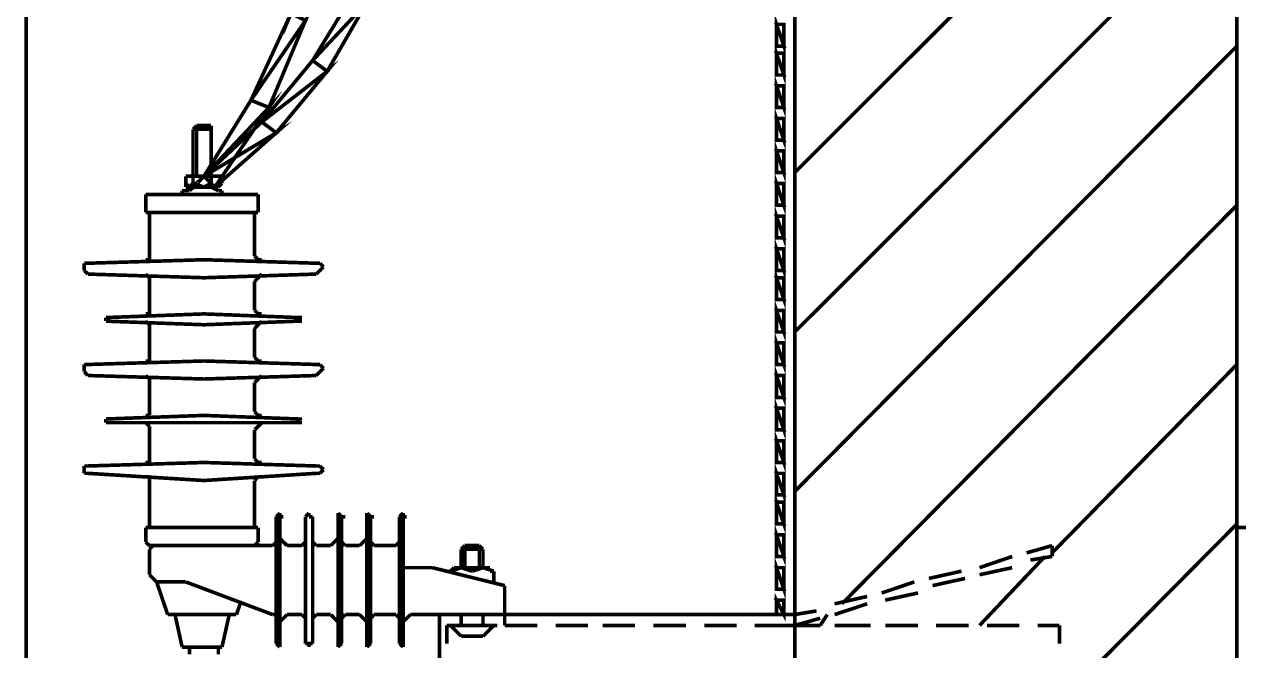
# Model space of a CAD drawing. Extents: x 0 to 210, y 0 to 297.
# Drawn here: x 55.2 to 69.41, y 248.35 to 255.68 of the extents above; entities that cross this region are included whole.
import ezdxf

# ---------------------------------------------------------------- set-up
doc = ezdxf.new("R2010")
doc.units = 0
doc.header["$MEASUREMENT"] = 0
for name, color, linetype in [('C00-00-00-BLACK', 7, 'Continuous'), ('C00-7E-FF', 150, 'Continuous'), ('C00-FF-00', 3, 'Continuous'), ('CFF-00-00', 1, 'Continuous')]:
    doc.layers.add(name, color=color, linetype=linetype)

msp = doc.modelspace()

# ---------------------------------------------------------------- linework, layer by layer
at = {"layer": 'C00-00-00-BLACK', "const_width": 0.0423}
for points in [[(69.3843, 273.783), (69.3843, 160.605)], [(64.2112, 159.586), (64.2112, 262.295)], [(64.2112, 252.079), (69.3843, 257.249)], [(64.2112, 253.945), (66.7551, 256.487)], [(64.2112, 250.213), (69.3843, 255.426)], [(57.1708, 254.452), (57.2135, 254.495)], [(57.3828, 254.495), (57.2135, 254.495)], [(57.3828, 254.452), (57.3828, 254.495)], [(57.3828, 254.452), (57.1708, 254.452)], [(57.1708, 253.902), (57.1708, 254.452)], [(57.2135, 253.902), (57.2135, 254.452)], [(57.3828, 253.902), (57.3828, 254.452)], [(57.3828, 253.902), (57.3828, 254.452)], [(57.0865, 253.818), (57.0865, 253.902)], [(57.1292, 253.902), (57.0865, 253.902)], [(57.0865, 253.902), (57.1292, 253.902)], [(57.0865, 253.902), (57.4668, 253.902)], [(57.1708, 253.902), (57.1292, 253.902)], [(57.1708, 253.818), (57.1708, 253.902)], [(57.2989, 253.902), (57.1708, 253.902)], [(57.3828, 253.902), (57.2989, 253.902)], [(57.3828, 253.818), (57.3828, 253.902)], [(57.4255, 253.902), (57.3828, 253.902)], [(57.5098, 253.902), (57.4255, 253.902)], [(57.5098, 253.902), (57.4668, 253.902)], [(57.5098, 253.818), (57.5098, 253.902)], [(57.0865, 253.818), (57.1292, 253.775)], [(57.0865, 253.818), (57.0865, 253.775)], [(57.0865, 253.775), (57.4668, 253.775)], [(57.1292, 253.775), (57.1708, 253.818)], [(57.1708, 253.775), (57.1292, 253.733)], [(57.1708, 253.818), (57.2989, 253.775)], [(57.2989, 253.775), (57.3828, 253.818)], [(57.3828, 253.818), (57.4255, 253.775)], [(57.3828, 253.775), (57.4668, 253.733)], [(57.4255, 253.775), (57.5098, 253.818)], [(57.4668, 253.775), (57.5098, 253.818)], [(56.6607, 253.69), (56.618, 253.69)], [(56.618, 253.69), (56.618, 253.649)], [(56.618, 253.649), (56.618, 253.479)], [(56.6607, 253.69), (57.8915, 253.69)], [(57.0438, 253.69), (57.0438, 253.733)], [(57.0438, 253.733), (57.1292, 253.733)], [(57.5098, 253.733), (57.4668, 253.733)], [(57.5098, 253.69), (57.5098, 253.733)], [(57.9328, 253.69), (57.8915, 253.69)], [(57.9328, 253.649), (57.9328, 253.69)], [(57.9328, 253.479), (57.9328, 253.649)], [(56.618, 253.479), (57.9328, 253.479)], [(56.6607, 253.479), (56.6607, 252.968)], [(57.8915, 253.479), (57.8915, 252.968)], [(64.7622, 248.898), (69.3843, 253.563)], [(55.9414, 252.884), (57.2989, 252.925)], [(56.618, 252.925), (56.6607, 252.925)], [(56.6607, 252.925), (56.6607, 252.968)], [(57.2989, 252.925), (58.6133, 252.884)], [(57.8915, 252.968), (57.9328, 252.925)], [(57.9328, 252.925), (57.9755, 252.925)], [(55.9414, 252.884), (55.8987, 252.884)], [(55.8987, 252.884), (55.8987, 252.798)], [(55.8987, 252.798), (55.9414, 252.757)], [(58.655, 252.884), (58.6133, 252.884)], [(58.6133, 252.757), (58.655, 252.798)], [(58.6976, 252.841), (58.655, 252.884)], [(58.655, 252.798), (58.6976, 252.841)], [(55.9414, 252.757), (57.2989, 252.714)], [(57.2989, 252.714), (55.9414, 252.757)], [(56.6607, 252.714), (56.618, 252.757)], [(56.6607, 252.671), (56.6607, 252.714)], [(56.6607, 252.671), (56.6607, 252.332)], [(57.2989, 252.714), (58.6133, 252.757)], [(57.2989, 252.714), (58.6133, 252.757)], [(57.9328, 252.714), (57.8915, 252.671)], [(57.8915, 252.671), (57.8915, 252.332)], [(57.9755, 252.757), (57.9328, 252.714)], [(56.6607, 252.291), (56.6607, 252.332)], [(57.8915, 252.332), (57.9328, 252.291)], [(56.1523, 252.248), (57.2989, 252.291)], [(56.1523, 252.248), (56.195, 252.248)], [(56.1523, 252.248), (56.1523, 252.206)], [(56.1523, 252.206), (57.2989, 252.164)], [(56.618, 252.291), (56.6607, 252.291)], [(56.6607, 252.164), (56.618, 252.206)], [(57.2989, 252.291), (58.4013, 252.248)], [(57.2989, 252.164), (58.4013, 252.206)], [(57.9328, 252.291), (57.9755, 252.291)], [(57.9755, 252.206), (57.9328, 252.164)], [(58.4013, 252.206), (58.4013, 252.248)], [(58.4013, 252.248), (58.444, 252.248)], [(58.4013, 252.206), (58.444, 252.206)], [(56.6607, 252.122), (56.6607, 252.164)], [(56.6607, 252.122), (56.6607, 251.783)], [(57.9328, 252.164), (57.8915, 252.122)], [(57.8915, 252.122), (57.8915, 251.783)], [(56.6607, 251.74), (56.6607, 251.783)], [(57.8915, 251.783), (57.9328, 251.74)], [(55.9414, 251.699), (55.8987, 251.699)], [(55.8987, 251.699), (55.8987, 251.613)], [(55.9414, 251.699), (57.2989, 251.74)], [(56.618, 251.74), (56.6607, 251.74)], [(57.2989, 251.74), (58.6133, 251.699)], [(57.9328, 251.74), (57.9755, 251.74)], [(58.655, 251.699), (58.6133, 251.699)], [(58.6976, 251.656), (58.655, 251.699)], [(58.655, 251.613), (58.6976, 251.656)], [(67.2222, 249.494), (69.3843, 251.699)], [(55.8987, 251.613), (55.9414, 251.57)], [(55.9414, 251.57), (57.2989, 251.529)], [(56.6607, 251.529), (56.618, 251.57)], [(56.6607, 251.486), (56.6607, 251.529)], [(56.6607, 251.103), (56.6607, 251.486)], [(57.2989, 251.529), (58.6133, 251.57)], [(57.9328, 251.529), (57.8915, 251.486)], [(57.8915, 251.486), (57.8915, 251.145)], [(57.9755, 251.57), (57.9328, 251.529)], [(58.6133, 251.57), (58.655, 251.613)], [(57.2989, 251.103), (56.1523, 251.061)], [(56.1523, 251.061), (56.195, 251.061)], [(56.1523, 251.061), (56.1523, 251.018)], [(56.618, 251.103), (56.6607, 251.103)], [(57.2989, 251.103), (58.4013, 251.061)], [(57.8915, 251.145), (57.9328, 251.103)], [(57.9328, 251.103), (57.9755, 251.103)], [(58.4013, 251.018), (58.4013, 251.061)], [(58.4013, 251.061), (58.444, 251.061)], [(56.1523, 251.018), (57.2989, 251.018)], [(56.6607, 250.975), (56.618, 251.018)], [(56.6607, 250.934), (56.6607, 250.975)], [(56.6607, 250.934), (56.6607, 250.595)], [(57.2989, 251.018), (58.4013, 251.018)], [(57.9328, 250.975), (57.8915, 250.934)], [(57.8915, 250.934), (57.8915, 250.595)], [(57.9755, 251.018), (57.9328, 250.975)], [(58.4013, 251.018), (58.444, 251.018)], [(55.9414, 250.511), (55.8987, 250.511)], [(55.8987, 250.511), (55.8987, 250.425)], [(55.9414, 250.511), (57.2989, 250.552)], [(56.618, 250.552), (56.6607, 250.552)], [(56.6607, 250.552), (56.6607, 250.595)], [(57.2989, 250.552), (58.6133, 250.511)], [(57.8915, 250.595), (57.9328, 250.552)], [(57.9328, 250.552), (57.9755, 250.552)], [(58.655, 250.511), (58.6133, 250.511)], [(58.6976, 250.468), (58.655, 250.511)], [(55.8987, 250.425), (55.9414, 250.425)], [(55.9414, 250.425), (57.2989, 250.341)], [(56.6607, 250.383), (56.618, 250.383)], [(56.6607, 250.341), (56.6607, 250.383)], [(57.2989, 250.341), (58.6133, 250.425)], [(57.9328, 250.383), (57.8915, 250.341)], [(57.9755, 250.383), (57.9328, 250.383)], [(58.6133, 250.425), (58.655, 250.425)], [(58.655, 250.425), (58.6976, 250.468)], [(56.6607, 250.341), (56.6607, 249.79)], [(57.8915, 250.341), (57.8915, 249.79)], [(58.1875, 249.96), (58.1448, 249.917)], [(58.1448, 249.917), (58.1875, 249.917)], [(58.1448, 249.917), (58.1448, 248.433)], [(58.1875, 249.917), (58.1875, 249.96)], [(58.1875, 249.917), (58.2291, 249.917)], [(58.1875, 249.917), (58.1875, 248.433)], [(58.528, 249.96), (58.4867, 249.917)], [(58.4867, 249.917), (58.4867, 248.433)], [(58.528, 249.917), (58.528, 249.96)], [(58.5706, 249.917), (58.528, 249.917)], [(58.5706, 249.917), (58.5706, 248.433)], [(58.9097, 249.917), (58.867, 249.96)], [(58.867, 249.96), (58.867, 249.917)], [(58.867, 249.917), (58.9097, 249.917)], [(58.867, 249.917), (58.867, 248.433)], [(58.9097, 249.917), (58.9523, 249.917)], [(58.9097, 249.917), (58.9097, 248.433)], [(59.2487, 249.917), (59.206, 249.96)], [(59.206, 249.96), (59.206, 249.917)], [(59.206, 249.917), (59.206, 248.433)], [(59.206, 249.917), (59.2487, 249.917)], [(59.2487, 249.917), (59.2899, 249.917)], [(59.2487, 249.917), (59.2487, 248.433)], [(59.629, 249.96), (59.5863, 249.917)], [(59.5863, 249.917), (59.629, 249.917)], [(59.5863, 249.917), (59.5863, 248.433)], [(59.629, 249.917), (59.629, 249.96)], [(59.629, 249.917), (59.629, 248.433)], [(59.629, 249.917), (59.6717, 249.917)], [(56.618, 249.79), (56.618, 249.663)], [(56.618, 249.79), (57.9328, 249.79)], [(57.9328, 249.79), (57.9328, 249.663)], [(64.2112, 244.618), (69.3843, 249.833)], [(104.672, 249.79), (69.3843, 249.79)], [(56.618, 249.663), (56.618, 249.621)], [(57.9328, 249.621), (57.9328, 249.663)], [(58.1448, 249.621), (58.1448, 249.663)], [(58.1875, 249.663), (58.2291, 249.621)], [(58.4867, 249.621), (58.4867, 249.663)], [(58.5706, 249.663), (58.5706, 249.621)], [(58.8243, 249.621), (58.867, 249.663)], [(58.9097, 249.663), (58.9097, 249.621)], [(59.1633, 249.621), (59.206, 249.663)], [(59.2487, 249.663), (59.2487, 249.621)], [(59.5863, 249.621), (59.5863, 249.663)], [(56.618, 249.621), (56.6607, 249.579)], [(56.7034, 249.579), (56.6607, 249.537)], [(56.6607, 249.579), (58.1021, 249.579)], [(56.6607, 249.238), (56.6607, 249.537)], [(56.745, 249.579), (56.7034, 249.579)], [(57.8915, 249.579), (57.9328, 249.621)], [(58.1021, 249.579), (58.1448, 249.621)], [(58.2291, 249.621), (58.2718, 249.579)], [(58.2718, 249.579), (58.444, 249.579)], [(58.444, 249.579), (58.4867, 249.621)], [(58.5706, 249.621), (58.6133, 249.579)], [(58.6133, 249.579), (58.783, 249.579)], [(58.783, 249.579), (58.8243, 249.621)], [(58.9097, 249.621), (58.9523, 249.579)], [(58.9523, 249.579), (59.1206, 249.579)], [(59.1206, 249.579), (59.1633, 249.621)], [(59.2487, 249.621), (59.2899, 249.579)], [(59.2899, 249.579), (59.545, 249.579)], [(59.545, 249.579), (59.5863, 249.621)], [(60.3084, 249.537), (60.3511, 249.579)], [(60.3084, 249.537), (60.3084, 249.321)], [(60.5635, 249.537), (60.3084, 249.537)], [(60.5208, 249.579), (60.3511, 249.579)], [(60.3511, 249.537), (60.3511, 249.321)], [(60.5208, 249.579), (60.5635, 249.537)], [(60.5208, 249.537), (60.5208, 249.321)], [(60.5635, 249.537), (60.5635, 249.321)], [(66.923, 249.494), (67.2222, 249.579)], [(67.2222, 249.452), (67.2222, 249.579)], [(66.3734, 248.645), (67.1382, 249.452)], [(66.3734, 249.321), (66.7551, 249.452)], [(66.9685, 249.41), (67.2222, 249.452)], [(56.6607, 249.238), (56.7034, 249.195)], [(59.629, 249.321), (59.9708, 249.321)], [(59.9708, 249.321), (60.8171, 249.111)], [(60.1818, 249.28), (60.2245, 249.321)], [(60.3084, 249.321), (60.1818, 249.28)], [(60.6474, 249.321), (60.2245, 249.321)], [(60.4365, 249.28), (60.3084, 249.321)], [(60.5635, 249.321), (60.4365, 249.28)], [(60.6901, 249.28), (60.5635, 249.321)], [(60.6901, 249.28), (60.6474, 249.28)], [(60.6901, 249.28), (60.6901, 249.154)], [(65.7807, 249.195), (66.1624, 249.28)], [(66.3734, 249.238), (66.7551, 249.321)], [(56.7034, 249.195), (56.745, 249.154)], [(56.745, 249.154), (56.8745, 248.772)], [(56.745, 249.154), (57.0865, 249.154)], [(58.1021, 248.772), (57.0865, 249.154)], [(60.8171, 249.111), (60.8171, 248.772)], [(65.2279, 249.025), (65.611, 249.154)], [(65.8234, 249.111), (66.2037, 249.195)], [(64.6769, 248.898), (65.0586, 248.984)], [(65.2695, 248.941), (65.6537, 249.025)], [(57.7219, 248.898), (57.6792, 248.772)], [(64.2112, 248.772), (64.4659, 248.815)], [(64.6769, 248.772), (65.0586, 248.898)], [(56.8745, 248.772), (57.6792, 248.772)], [(56.9599, 248.772), (57.0438, 248.392)], [(57.5952, 248.772), (57.5098, 248.392)], [(58.1448, 248.772), (58.1021, 248.772)], [(58.1448, 248.729), (58.1448, 248.772)], [(58.2291, 248.729), (58.1875, 248.688)], [(58.2718, 248.772), (58.2291, 248.729)], [(58.444, 248.772), (58.2718, 248.772)], [(58.4867, 248.729), (58.444, 248.772)], [(58.4867, 248.688), (58.4867, 248.729)], [(58.6133, 248.772), (58.5706, 248.729)], [(58.5706, 248.729), (58.5706, 248.688)], [(58.783, 248.772), (58.6133, 248.772)], [(58.8243, 248.729), (58.783, 248.772)], [(58.867, 248.688), (58.8243, 248.729)], [(58.9523, 248.772), (58.9097, 248.729)], [(58.9097, 248.729), (58.9097, 248.688)], [(58.9523, 248.772), (59.1206, 248.772)], [(59.1633, 248.729), (59.1206, 248.772)], [(59.206, 248.688), (59.1633, 248.729)], [(59.2899, 248.772), (59.2487, 248.729)], [(59.2487, 248.729), (59.2487, 248.688)], [(59.2899, 248.772), (59.545, 248.772)], [(59.5863, 248.729), (59.545, 248.772)], [(59.5863, 248.688), (59.5863, 248.729)], [(59.6717, 248.729), (59.629, 248.688)], [(59.7133, 248.772), (59.6717, 248.729)], [(59.7133, 248.772), (64.2112, 248.772)], [(60.0548, 247.967), (60.0548, 248.772)], [(60.6062, 248.645), (60.1405, 248.645)], [(60.1405, 248.433), (60.1405, 248.645)], [(60.1818, 248.645), (60.2245, 248.645)], [(60.6901, 248.645), (60.1818, 248.645)], [(60.1818, 248.645), (60.3084, 248.518)], [(60.6901, 248.645), (60.1818, 248.645)], [(60.3084, 248.772), (60.3084, 248.645)], [(60.5635, 248.772), (60.5635, 248.645)], [(60.5635, 248.518), (60.6901, 248.645)], [(60.6901, 248.645), (60.7328, 248.645)], [(60.8171, 248.645), (60.8171, 248.772)], [(61.2013, 248.645), (60.8171, 248.645)], [(61.794, 248.645), (61.4123, 248.645)], [(62.3439, 248.645), (61.9622, 248.645)], [(62.9391, 248.645), (62.556, 248.645)], [(63.5317, 248.645), (63.1515, 248.645)], [(64.2112, 248.645), (63.7438, 248.645)], [(64.2112, 248.645), (64.5086, 248.729)], [(64.2112, 248.645), (64.5086, 248.645)], [(64.5086, 248.645), (64.5929, 248.772)], [(64.6769, 248.645), (65.1013, 248.645)], [(65.2695, 248.645), (65.6537, 248.645)], [(65.8647, 248.645), (66.2464, 248.645)], [(66.4587, 248.645), (66.839, 248.645)], [(67.0539, 248.645), (67.3075, 248.645)], [(67.3075, 248.433), (67.3075, 248.645)], [(60.3084, 248.518), (60.4365, 248.518)], [(60.4365, 248.518), (60.4781, 248.518)], [(60.4365, 248.518), (60.5635, 248.518)], [(57.5098, 248.392), (57.0438, 248.392)], [(57.1292, 248.392), (57.1292, 248.306)], [(57.4668, 248.392), (57.4668, 248.306)], [(58.1448, 248.433), (58.1875, 248.392)], [(58.1875, 248.392), (58.1875, 248.433)], [(58.4867, 248.433), (58.528, 248.433)], [(58.528, 248.433), (58.528, 248.392)], [(58.528, 248.392), (58.528, 248.433)], [(58.528, 248.433), (58.5706, 248.433)], [(58.867, 248.433), (58.867, 248.392)], [(58.867, 248.392), (58.9097, 248.433)], [(59.206, 248.433), (59.206, 248.392)], [(59.206, 248.392), (59.2487, 248.433)], [(59.5863, 248.433), (59.629, 248.392)], [(59.629, 248.392), (59.629, 248.433)]]:
    msp.add_lwpolyline(points, dxfattribs=at)
at = {"layer": 'C00-7E-FF', "const_width": 0.0423}
msp.add_lwpolyline([(55.2178, 261.745), (55.2178, 212.403)], dxfattribs=at)
at = {"layer": 'C00-FF-00', "const_width": 0.0423}
for points in [[(63.9974, 255.426), (64.0842, 255.426), (63.9974, 255.68), (63.9974, 255.426)], [(64.0842, 255.426), (63.9974, 255.68), (64.0842, 255.68), (64.0842, 255.426)], [(64.0842, 255.087), (63.9974, 255.341), (64.0842, 255.341), (64.0842, 255.087)], [(63.9974, 255.087), (64.0842, 255.087), (63.9974, 255.341), (63.9974, 255.087)], [(63.9974, 254.707), (64.0842, 254.707), (63.9974, 254.961), (63.9974, 254.707)], [(64.0842, 254.707), (63.9974, 254.961), (64.0842, 254.961), (64.0842, 254.707)], [(63.9974, 254.325), (64.0842, 254.325), (63.9974, 254.579), (63.9974, 254.325)], [(64.0842, 254.325), (63.9974, 254.579), (64.0842, 254.579), (64.0842, 254.325)], [(64.0842, 253.945), (63.9974, 254.199), (64.0842, 254.199), (64.0842, 253.945)], [(63.9974, 253.945), (64.0842, 253.945), (63.9974, 254.199), (63.9974, 253.945)], [(63.9974, 253.563), (64.0842, 253.563), (63.9974, 253.818), (63.9974, 253.563)], [(64.0842, 253.563), (63.9974, 253.818), (64.0842, 253.818), (64.0842, 253.563)], [(63.9974, 253.18), (64.0842, 253.18), (63.9974, 253.434), (63.9974, 253.18)], [(64.0842, 253.18), (63.9974, 253.434), (64.0842, 253.434), (64.0842, 253.18)], [(64.0842, 252.798), (63.9974, 253.053), (64.0842, 253.053), (64.0842, 252.798)], [(63.9974, 252.798), (64.0842, 252.798), (63.9974, 253.053), (63.9974, 252.798)], [(63.9974, 252.461), (64.0842, 252.461), (63.9974, 252.714), (63.9974, 252.461)], [(64.0842, 252.461), (63.9974, 252.714), (64.0842, 252.714), (64.0842, 252.461)], [(64.0842, 252.079), (63.9974, 252.332), (64.0842, 252.332), (64.0842, 252.079)], [(63.9974, 252.079), (64.0842, 252.079), (63.9974, 252.332), (63.9974, 252.079)], [(63.9974, 251.699), (64.0842, 251.699), (63.9974, 251.952), (63.9974, 251.699)], [(64.0842, 251.699), (63.9974, 251.952), (64.0842, 251.952), (64.0842, 251.699)], [(63.9974, 251.314), (64.0842, 251.314), (63.9974, 251.569), (63.9974, 251.314)], [(64.0842, 251.314), (63.9974, 251.569), (64.0842, 251.569), (64.0842, 251.314)], [(63.9974, 250.934), (64.0842, 250.934), (63.9974, 251.187), (63.9974, 250.934)], [(64.0842, 250.934), (63.9974, 251.187), (64.0842, 251.187), (64.0842, 250.934)], [(63.9974, 250.552), (64.0842, 250.552), (63.9974, 250.807), (63.9974, 250.552)], [(64.0842, 250.552), (63.9974, 250.807), (64.0842, 250.807), (64.0842, 250.552)], [(63.9974, 250.172), (64.0842, 250.172), (63.9974, 250.425), (63.9974, 250.172)], [(64.0842, 250.172), (63.9974, 250.425), (64.0842, 250.425), (64.0842, 250.172)], [(64.0842, 249.833), (63.9974, 250.086), (64.0842, 250.086), (64.0842, 249.833)], [(63.9974, 249.833), (64.0842, 249.833), (63.9974, 250.086), (63.9974, 249.833)], [(63.9974, 249.452), (64.0842, 249.452), (63.9974, 249.706), (63.9974, 249.452)], [(64.0842, 249.452), (63.9974, 249.706), (64.0842, 249.706), (64.0842, 249.452)], [(63.9974, 249.068), (64.0842, 249.068), (63.9974, 249.321), (63.9974, 249.068)], [(64.0842, 249.068), (63.9974, 249.321), (64.0842, 249.321), (64.0842, 249.068)], [(64.0842, 248.772), (63.9974, 248.941), (64.0842, 248.941), (64.0842, 248.772)], [(63.9974, 248.772), (64.0842, 248.772), (63.9974, 248.941), (63.9974, 248.772)]]:
    msp.add_lwpolyline(points, close=True, dxfattribs=at)
at = {"layer": 'C00-FF-00'}
for points in [[(63.9974, 255.426), (64.0842, 255.426), (63.9974, 255.68), (63.9974, 255.426)], [(64.0842, 255.426), (63.9974, 255.68), (64.0842, 255.68), (64.0842, 255.426)], [(63.9974, 255.087), (64.0842, 255.087), (63.9974, 255.341), (63.9974, 255.087)], [(64.0842, 255.087), (63.9974, 255.341), (64.0842, 255.341), (64.0842, 255.087)], [(63.9974, 254.707), (64.0842, 254.707), (63.9974, 254.961), (63.9974, 254.707)], [(64.0842, 254.707), (63.9974, 254.961), (64.0842, 254.961), (64.0842, 254.707)], [(63.9974, 254.325), (64.0842, 254.325), (63.9974, 254.579), (63.9974, 254.325)], [(64.0842, 254.325), (63.9974, 254.579), (64.0842, 254.579), (64.0842, 254.325)], [(63.9974, 253.945), (64.0842, 253.945), (63.9974, 254.199), (63.9974, 253.945)], [(64.0842, 253.945), (63.9974, 254.199), (64.0842, 254.199), (64.0842, 253.945)], [(63.9974, 253.563), (64.0842, 253.563), (63.9974, 253.818), (63.9974, 253.563)], [(64.0842, 253.563), (63.9974, 253.818), (64.0842, 253.818), (64.0842, 253.563)], [(63.9974, 253.18), (64.0842, 253.18), (63.9974, 253.434), (63.9974, 253.18)], [(64.0842, 253.18), (63.9974, 253.434), (64.0842, 253.434), (64.0842, 253.18)], [(63.9974, 252.798), (64.0842, 252.798), (63.9974, 253.053), (63.9974, 252.798)], [(64.0842, 252.798), (63.9974, 253.053), (64.0842, 253.053), (64.0842, 252.798)], [(63.9974, 252.461), (64.0842, 252.461), (63.9974, 252.714), (63.9974, 252.461)], [(64.0842, 252.461), (63.9974, 252.714), (64.0842, 252.714), (64.0842, 252.461)], [(63.9974, 252.079), (64.0842, 252.079), (63.9974, 252.332), (63.9974, 252.079)], [(64.0842, 252.079), (63.9974, 252.332), (64.0842, 252.332), (64.0842, 252.079)], [(63.9974, 251.699), (64.0842, 251.699), (63.9974, 251.952), (63.9974, 251.699)], [(64.0842, 251.699), (63.9974, 251.952), (64.0842, 251.952), (64.0842, 251.699)], [(63.9974, 251.314), (64.0842, 251.314), (63.9974, 251.569), (63.9974, 251.314)], [(64.0842, 251.314), (63.9974, 251.569), (64.0842, 251.569), (64.0842, 251.314)], [(63.9974, 250.934), (64.0842, 250.934), (63.9974, 251.187), (63.9974, 250.934)], [(64.0842, 250.934), (63.9974, 251.187), (64.0842, 251.187), (64.0842, 250.934)], [(63.9974, 250.552), (64.0842, 250.552), (63.9974, 250.807), (63.9974, 250.552)], [(64.0842, 250.552), (63.9974, 250.807), (64.0842, 250.807), (64.0842, 250.552)], [(63.9974, 250.172), (64.0842, 250.172), (63.9974, 250.425), (63.9974, 250.172)], [(64.0842, 250.172), (63.9974, 250.425), (64.0842, 250.425), (64.0842, 250.172)], [(63.9974, 249.833), (64.0842, 249.833), (63.9974, 250.086), (63.9974, 249.833)], [(64.0842, 249.833), (63.9974, 250.086), (64.0842, 250.086), (64.0842, 249.833)], [(63.9974, 249.452), (64.0842, 249.452), (63.9974, 249.706), (63.9974, 249.452)], [(64.0842, 249.452), (63.9974, 249.706), (64.0842, 249.706), (64.0842, 249.452)], [(63.9974, 249.068), (64.0842, 249.068), (63.9974, 249.321), (63.9974, 249.068)], [(64.0842, 249.068), (63.9974, 249.321), (64.0842, 249.321), (64.0842, 249.068)], [(63.9974, 248.772), (64.0842, 248.772), (63.9974, 248.941), (63.9974, 248.772)], [(64.0842, 248.772), (63.9974, 248.941), (64.0842, 248.941), (64.0842, 248.772)]]:
    msp.add_lwpolyline(points, close=True, dxfattribs=at)
at = {"layer": 'CFF-00-00', "const_width": 0.0423}
for points in [[(58.3173, 255.809), (58.7403, 256.826), (58.5706, 256.826), (58.3173, 255.809)], [(58.5706, 255.257), (59.206, 255.936), (59.0367, 256.021), (58.5706, 255.257)], [(58.7403, 255.13), (58.5706, 255.257), (59.206, 255.936), (58.7403, 255.13)], [(58.0595, 254.707), (57.8485, 254.791), (58.4867, 255.725), (58.0595, 254.707)], [(57.8485, 254.791), (58.4867, 255.725), (58.3173, 255.809), (57.8485, 254.791)], [(57.9755, 254.537), (58.7403, 255.13), (58.5706, 255.257), (57.9755, 254.537)], [(58.1448, 254.411), (57.9755, 254.537), (58.7403, 255.13), (58.1448, 254.411)], [(57.4255, 253.775), (57.2989, 253.902), (58.0595, 254.707), (57.4255, 253.775)], [(57.2989, 253.902), (58.0595, 254.707), (57.8485, 254.791), (57.2989, 253.902)], [(57.2989, 253.902), (58.1448, 254.411), (57.9755, 254.537), (57.2989, 253.902)], [(57.4255, 253.775), (57.2989, 253.902), (58.1448, 254.411), (57.4255, 253.775)]]:
    msp.add_lwpolyline(points, close=True, dxfattribs=at)
at = {"layer": 'CFF-00-00'}
for points in [[(58.5706, 255.257), (59.206, 255.936), (59.0367, 256.021), (58.5706, 255.257)], [(58.7403, 255.13), (58.5706, 255.257), (59.206, 255.936), (58.7403, 255.13)], [(57.8485, 254.791), (58.4867, 255.725), (58.3173, 255.809), (57.8485, 254.791)], [(58.0595, 254.707), (57.8485, 254.791), (58.4867, 255.725), (58.0595, 254.707)], [(57.9755, 254.537), (58.7403, 255.13), (58.5706, 255.257), (57.9755, 254.537)], [(58.1448, 254.411), (57.9755, 254.537), (58.7403, 255.13), (58.1448, 254.411)], [(57.2989, 253.902), (58.0595, 254.707), (57.8485, 254.791), (57.2989, 253.902)], [(57.4255, 253.775), (57.2989, 253.902), (58.0595, 254.707), (57.4255, 253.775)], [(57.2989, 253.902), (58.1448, 254.411), (57.9755, 254.537), (57.2989, 253.902)], [(57.4255, 253.775), (57.2989, 253.902), (58.1448, 254.411), (57.4255, 253.775)]]:
    msp.add_lwpolyline(points, close=True, dxfattribs=at)

doc.saveas('drawing.dxf')
